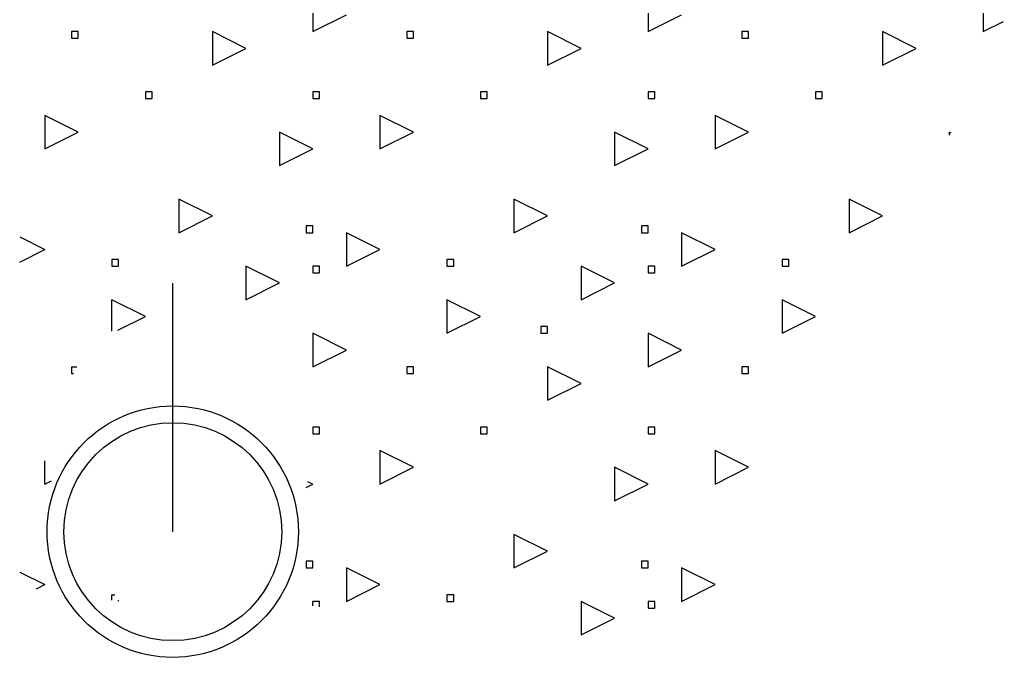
# Model space of a CAD drawing. Header units: metres. Extents: x -220 to 294, y -29 to 18.
# Drawn here: x 34.799 to 35.973, y -8.608 to -7.847 of the extents above; entities that cross this region are included whole.
import ezdxf

# ---------------------------------------------------------------- set-up
doc = ezdxf.new("R2010")
doc.units = ezdxf.units.M
doc.header["$MEASUREMENT"] = 0
for name, color, linetype in [('Tarama', 7, 'Continuous'), ('Yay', 7, 'Continuous'), ('Yerlestirilmis_Nesne', 7, 'Continuous')]:
    doc.layers.add(name, color=color, linetype=linetype)

msp = doc.modelspace()

# ---------------------------------------------------------------- linework, layer by layer
at = {"layer": 'Tarama', "color": 251, "linetype": 'Continuous', "lineweight": -3}
for points in [[(35.1494, -7.8214), (35.1494, -7.8614)], [(35.5494, -7.8214), (35.5494, -7.8614)], [(35.9494, -7.8214), (35.9494, -7.8614)], [(35.1494, -7.8614), (35.1894, -7.8414)], [(35.5494, -7.8614), (35.5894, -7.8414)], [(35.9494, -7.8614), (35.9735, -7.8493)], [(34.8694, -7.8614), (34.8614, -7.8614)], [(34.8614, -7.8614), (34.8614, -7.8694)], [(34.8694, -7.8694), (34.8694, -7.8614)], [(35.0694, -7.8814), (35.0294, -7.8614)], [(35.0294, -7.8614), (35.0294, -7.9014)], [(35.2694, -7.8614), (35.2614, -7.8614)], [(35.2614, -7.8614), (35.2614, -7.8694)], [(35.2694, -7.8694), (35.2694, -7.8614)], [(35.4694, -7.8814), (35.4294, -7.8614)], [(35.4294, -7.8614), (35.4294, -7.9014)], [(35.6694, -7.8614), (35.6614, -7.8614)], [(35.6614, -7.8614), (35.6614, -7.8694)], [(35.6694, -7.8694), (35.6694, -7.8614)], [(35.8694, -7.8814), (35.8294, -7.8614)], [(35.8294, -7.8614), (35.8294, -7.9014)], [(34.8614, -7.8694), (34.8694, -7.8694)], [(35.2614, -7.8694), (35.2694, -7.8694)], [(35.6614, -7.8694), (35.6694, -7.8694)], [(35.0294, -7.9014), (35.0694, -7.8814)], [(35.4294, -7.9014), (35.4694, -7.8814)], [(35.8294, -7.9014), (35.8694, -7.8814)], [(34.9574, -7.9334), (34.9494, -7.9334)], [(34.9494, -7.9334), (34.9494, -7.9414)], [(34.9574, -7.9414), (34.9574, -7.9334)], [(35.1574, -7.9334), (35.1494, -7.9334)], [(35.1494, -7.9334), (35.1494, -7.9414)], [(35.1574, -7.9414), (35.1574, -7.9334)], [(35.3574, -7.9334), (35.3494, -7.9334)], [(35.3494, -7.9334), (35.3494, -7.9414)], [(35.3574, -7.9414), (35.3574, -7.9334)], [(35.5574, -7.9334), (35.5494, -7.9334)], [(35.5494, -7.9334), (35.5494, -7.9414)], [(35.5574, -7.9414), (35.5574, -7.9334)], [(35.7574, -7.9334), (35.7494, -7.9334)], [(35.7494, -7.9334), (35.7494, -7.9414)], [(35.7574, -7.9414), (35.7574, -7.9334)], [(34.9494, -7.9414), (34.9574, -7.9414)], [(35.1494, -7.9414), (35.1574, -7.9414)], [(35.3494, -7.9414), (35.3574, -7.9414)], [(35.5494, -7.9414), (35.5574, -7.9414)], [(35.7494, -7.9414), (35.7574, -7.9414)], [(34.8694, -7.9814), (34.8294, -7.9614)], [(34.8294, -7.9614), (34.8294, -8.0014)], [(35.2694, -7.9814), (35.2294, -7.9614)], [(35.2294, -7.9614), (35.2294, -8.0014)], [(35.6694, -7.9814), (35.6294, -7.9614)], [(35.6294, -7.9614), (35.6294, -8.0014)], [(34.8294, -8.0014), (34.8694, -7.9814)], [(35.1494, -8.0014), (35.1094, -7.9814)], [(35.1094, -7.9814), (35.1094, -8.0214)], [(35.2294, -8.0014), (35.2694, -7.9814)], [(35.5494, -8.0014), (35.5094, -7.9814)], [(35.5094, -7.9814), (35.5094, -8.0214)], [(35.6294, -8.0014), (35.6694, -7.9814)], [(35.9094, -7.9814), (35.9107, -7.9821)], [(35.9094, -7.9849), (35.9094, -7.9814)], [(35.1094, -8.0214), (35.1494, -8.0014)], [(35.5094, -8.0214), (35.5494, -8.0014)], [(35.0294, -8.0814), (34.9894, -8.0614)], [(34.9894, -8.0614), (34.9894, -8.1014)], [(35.4294, -8.0814), (35.3894, -8.0614)], [(35.3894, -8.0614), (35.3894, -8.1014)], [(35.8294, -8.0814), (35.7894, -8.0614)], [(35.7894, -8.0614), (35.7894, -8.1014)], [(34.9894, -8.1014), (35.0294, -8.0814)], [(35.3894, -8.1014), (35.4294, -8.0814)], [(35.7894, -8.1014), (35.8294, -8.0814)], [(35.1494, -8.0934), (35.1414, -8.0934)], [(35.1414, -8.0934), (35.1414, -8.1014)], [(35.1494, -8.1014), (35.1494, -8.0934)], [(35.5494, -8.0934), (35.5414, -8.0934)], [(35.5414, -8.0934), (35.5414, -8.1014)], [(35.5494, -8.1014), (35.5494, -8.0934)], [(34.7994, -8.1064), (34.8294, -8.1214)], [(35.1414, -8.1014), (35.1494, -8.1014)], [(35.2294, -8.1214), (35.1894, -8.1014)], [(35.1894, -8.1014), (35.1894, -8.1414)], [(35.5414, -8.1014), (35.5494, -8.1014)], [(35.6294, -8.1214), (35.5894, -8.1014)], [(35.5894, -8.1014), (35.5894, -8.1414)], [(34.7994, -8.1364), (34.8294, -8.1214)], [(35.1894, -8.1414), (35.2294, -8.1214)], [(35.5894, -8.1414), (35.6294, -8.1214)], [(34.9174, -8.1334), (34.9094, -8.1334)], [(34.9094, -8.1334), (34.9094, -8.1414)], [(34.9174, -8.1414), (34.9174, -8.1334)], [(35.3174, -8.1334), (35.3094, -8.1334)], [(35.3094, -8.1334), (35.3094, -8.1414)], [(35.3174, -8.1414), (35.3174, -8.1334)], [(35.7174, -8.1334), (35.7094, -8.1334)], [(35.7094, -8.1334), (35.7094, -8.1414)], [(35.7174, -8.1414), (35.7174, -8.1334)], [(34.9094, -8.1414), (34.9174, -8.1414)], [(35.1094, -8.1614), (35.0694, -8.1414)], [(35.0694, -8.1414), (35.0694, -8.1814)], [(35.1574, -8.1414), (35.1494, -8.1414)], [(35.1494, -8.1414), (35.1494, -8.1494)], [(35.1574, -8.1494), (35.1574, -8.1414)], [(35.3094, -8.1414), (35.3174, -8.1414)], [(35.5094, -8.1614), (35.4694, -8.1414)], [(35.4694, -8.1414), (35.4694, -8.1814)], [(35.5574, -8.1414), (35.5494, -8.1414)], [(35.5494, -8.1414), (35.5494, -8.1494)], [(35.5574, -8.1494), (35.5574, -8.1414)], [(35.7094, -8.1414), (35.7174, -8.1414)], [(35.1494, -8.1494), (35.1574, -8.1494)], [(35.5494, -8.1494), (35.5574, -8.1494)], [(35.0694, -8.1814), (35.1094, -8.1614)], [(35.4694, -8.1814), (35.5094, -8.1614)], [(34.9494, -8.2014), (34.9094, -8.1814)], [(34.9094, -8.2188), (34.9094, -8.1814)], [(35.3494, -8.2014), (35.3094, -8.1814)], [(35.3094, -8.1814), (35.3094, -8.2214)], [(35.7494, -8.2014), (35.7094, -8.1814)], [(35.7094, -8.1814), (35.7094, -8.2214)], [(34.9165, -8.2178), (34.9494, -8.2014)], [(35.3094, -8.2214), (35.3494, -8.2014)], [(35.7094, -8.2214), (35.7494, -8.2014)], [(35.4294, -8.2134), (35.4214, -8.2134)], [(35.4214, -8.2134), (35.4214, -8.2214)], [(35.4294, -8.2214), (35.4294, -8.2134)], [(35.1894, -8.2414), (35.1494, -8.2214)], [(35.1494, -8.2214), (35.1494, -8.2614)], [(35.4214, -8.2214), (35.4294, -8.2214)], [(35.5894, -8.2414), (35.5494, -8.2214)], [(35.5494, -8.2214), (35.5494, -8.2614)], [(35.1494, -8.2614), (35.1894, -8.2414)], [(35.5494, -8.2614), (35.5894, -8.2414)], [(34.8614, -8.2614), (34.8675, -8.2614)], [(34.8614, -8.2614), (34.8614, -8.2694)], [(35.2694, -8.2614), (35.2614, -8.2614)], [(35.2614, -8.2614), (35.2614, -8.2694)], [(35.2694, -8.2694), (35.2694, -8.2614)], [(35.4694, -8.2814), (35.4294, -8.2614)], [(35.4294, -8.2614), (35.4294, -8.3014)], [(35.6694, -8.2614), (35.6614, -8.2614)], [(35.6614, -8.2614), (35.6614, -8.2694)], [(35.6694, -8.2694), (35.6694, -8.2614)], [(34.8614, -8.2694), (34.8638, -8.2694)], [(35.2614, -8.2694), (35.2694, -8.2694)], [(35.6614, -8.2694), (35.6694, -8.2694)], [(35.4294, -8.3014), (35.4694, -8.2814)], [(35.1574, -8.3334), (35.1494, -8.3334)], [(35.1494, -8.3334), (35.1494, -8.3414)], [(35.1574, -8.3414), (35.1574, -8.3334)], [(35.3574, -8.3334), (35.3494, -8.3334)], [(35.3494, -8.3334), (35.3494, -8.3414)], [(35.3574, -8.3414), (35.3574, -8.3334)], [(35.5574, -8.3334), (35.5494, -8.3334)], [(35.5494, -8.3334), (35.5494, -8.3414)], [(35.5574, -8.3414), (35.5574, -8.3334)], [(35.1494, -8.3414), (35.1574, -8.3414)], [(35.3494, -8.3414), (35.3574, -8.3414)], [(35.5494, -8.3414), (35.5574, -8.3414)], [(35.2694, -8.3814), (35.2294, -8.3614)], [(35.2294, -8.3614), (35.2294, -8.4014)], [(35.6694, -8.3814), (35.6294, -8.3614)], [(35.6294, -8.3614), (35.6294, -8.4014)], [(34.8294, -8.4014), (34.8294, -8.3738)], [(35.2294, -8.4014), (35.2694, -8.3814)], [(35.5494, -8.4014), (35.5094, -8.3814)], [(35.5094, -8.3814), (35.5094, -8.4214)], [(35.6294, -8.4014), (35.6694, -8.3814)], [(34.8294, -8.4014), (34.8373, -8.3974)], [(35.1413, -8.4054), (35.1494, -8.4014)], [(35.1431, -8.3982), (35.1494, -8.4014)], [(35.5094, -8.4214), (35.5494, -8.4014)], [(35.4294, -8.4814), (35.3894, -8.4614)], [(35.3894, -8.4614), (35.3894, -8.5014)], [(35.3894, -8.5014), (35.4294, -8.4814)], [(35.1494, -8.4934), (35.1414, -8.4934)], [(35.1414, -8.4934), (35.1414, -8.5014)], [(35.1494, -8.5014), (35.1494, -8.4934)], [(35.5494, -8.4934), (35.5414, -8.4934)], [(35.5414, -8.4934), (35.5414, -8.5014)], [(35.5494, -8.5014), (35.5494, -8.4934)], [(34.7994, -8.5064), (34.8294, -8.5214)], [(35.1414, -8.5014), (35.1494, -8.5014)], [(35.2294, -8.5214), (35.1894, -8.5014)], [(35.1894, -8.5014), (35.1894, -8.5414)], [(35.5414, -8.5014), (35.5494, -8.5014)], [(35.6294, -8.5214), (35.5894, -8.5014)], [(35.5894, -8.5014), (35.5894, -8.5414)], [(34.8193, -8.5264), (34.8294, -8.5214)], [(35.1894, -8.5414), (35.2294, -8.5214)], [(35.5894, -8.5414), (35.6294, -8.5214)], [(34.9094, -8.5334), (34.9129, -8.5334)], [(34.9094, -8.54), (34.9094, -8.5334)], [(35.3174, -8.5334), (35.3094, -8.5334)], [(35.3094, -8.5334), (35.3094, -8.5414)], [(35.3174, -8.5414), (35.3174, -8.5334)], [(34.9174, -8.5412), (34.9174, -8.5401)], [(35.1574, -8.5414), (35.1494, -8.5414)], [(35.1494, -8.5469), (35.1494, -8.5414)], [(35.1574, -8.5478), (35.1574, -8.5414)], [(35.3094, -8.5414), (35.3174, -8.5414)], [(35.5094, -8.5614), (35.4694, -8.5414)], [(35.4694, -8.5414), (35.4694, -8.5814)], [(35.5574, -8.5414), (35.5494, -8.5414)], [(35.5494, -8.5414), (35.5494, -8.5494)], [(35.5574, -8.5494), (35.5574, -8.5414)], [(35.5494, -8.5494), (35.5574, -8.5494)], [(35.4694, -8.5814), (35.5094, -8.5614)]]:
    msp.add_lwpolyline(points, dxfattribs=at)
at = {"layer": 'Yay', "color": 98, "linetype": 'Continuous', "lineweight": -3}
for radius in [0.15, 0.13]:
    msp.add_circle((34.9821, -8.4582), radius, dxfattribs=at)
at = {"layer": 'Yerlestirilmis_Nesne', "color": 28, "linetype": 'Continuous', "lineweight": -3}
msp.add_lwpolyline([(34.9821, -8.4582), (34.9821, -8.1617)], dxfattribs=at)

doc.saveas('drawing.dxf')
